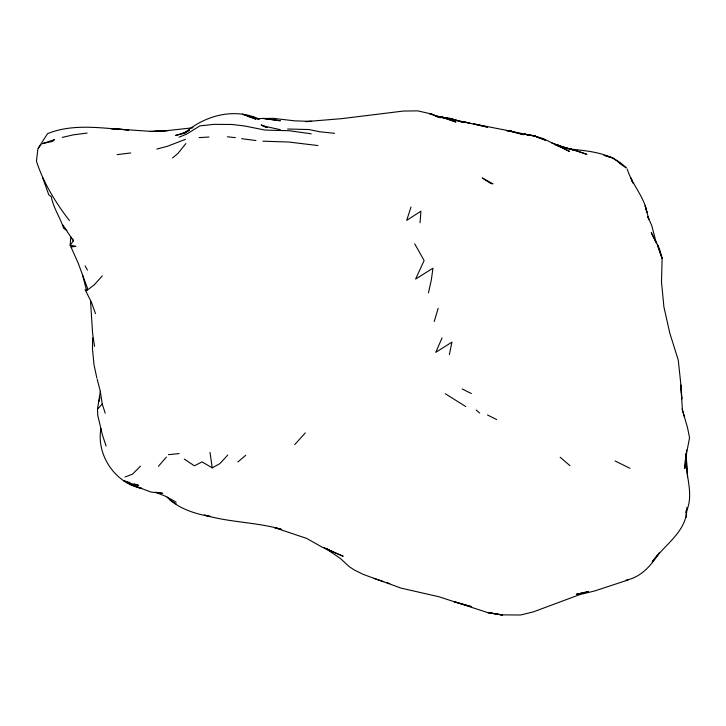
<?xml version="1.0" encoding="UTF-8"?>
<svg xmlns="http://www.w3.org/2000/svg" width="726" height="726" viewBox="0 0 726 726"><rect width="100%" height="100%" fill="white"/><g stroke="black" fill="none" stroke-linecap="round" stroke-linejoin="round"><path stroke-width="1.09" d="M90.496 300.628L92.647 333.724L94.561 346.42M92.61 337.88L92.474 349.088L94.053 365.06L96.876 378.092M685.19 460.293L684.809 468.515L686.46 453.913L689.546 437.687L687.513 427.623L682.386 409.773L680.843 385.089L681.787 398.955L681.251 388.101L678.265 360.178L669.789 333.034L663.9 306.871L661.495 282.033L662.13 258.556L657.375 244.58L651.249 232.601L656.304 243.001L651.685 225.359L647.692 216.511L648.853 219.188L645.151 205.821L646.966 212.582C644.207 196.592 631.956 184.431 627.2 169.031M659.353 552.985L652.238 561.788C664.517 544.745 687.595 531.078 686.823 507.628M420.045 222.764L420.917 211.166L406.696 220.386L411.016 206.974M70.83 236.785L70.177 245.234L78.09 262.876L87.537 288.331L86.612 290.672L82.601 275.19M686.442 452.244L686.624 450.02M100.941 428.549C96.122 454.884 115.135 483.325 141.715 488.38L130.09 484.26L151.026 492.056L162.733 493.353L155.546 492.237L165.918 496.439L176.173 502.147M685.689 455.864L685.943 453.641M106.078 446.027L102.43 434.928L97.783 415.481L97.484 409.128L100.324 391.368L97.202 379.29M686.36 517.248L686.17 510.423M449.349 354.624L451.944 342.118L435.763 352.364L442.043 337.917M428.422 292.859L431.289 280.218L432.968 268.193L415.599 279.074L424.12 260.543L414.727 243.836M98.872 401.596L99.952 397.385M434.257 321.473L438.168 308.278M685.861 512.402C694.973 494.324 684.554 474.568 686.17 455.574L686.787 469.096M38.206 148.186L47.58 133.629C73.453 123.175 101.84 128.293 128.774 129.945L110.897 128.62L152.723 131.506L168.114 130.517L150.055 131.497L163.051 131.07M41.046 144.547L37.933 148.803L36.427 161.099C43.433 182.907 55.548 202.454 69.387 220.55M72.727 238.818L73.38 240.896L70.177 245.234L75.967 246.295L71.302 246.976M658.999 553.194C651.177 565.445 641.149 577.243 626.066 580.156M185.892 143.53L177.834 153.54L172.534 157.941M158.413 466.283L166.417 457.09M305.283 432.914L294.674 444.675M102.33 275.835L94.353 284.737L86.612 290.672M227.782 455.02L219.833 463.687L212.228 467.853L201.991 461.89L194.414 465.829L184.241 459.077M97.484 409.128L102.239 404.055L100.324 391.368M140.454 466.174L132.549 474.142L125.044 477M237.946 461.954L245.751 455.256M189.486 130.226L183.905 133.648C204.16 115.652 233.872 107.339 259.318 119.118L257.249 118.991M189.468 130.108L182.852 133.285L186.056 132.295L175.402 135.508L183.406 133.484M179.122 137.15L186.636 134.119L199.768 125.925L213.771 124.355L232.247 124.491L244.571 125.979L265.117 130.072L289.175 130.734L311.227 133.802M628.135 579.956L594.73 590.946L579.902 594.558L533.265 611.909L520.515 615.004L501.04 614.858L487.591 612.535L438.776 596.718L401.051 588.105L363.336 574.438L354.125 569.874L349.215 566.643L340.258 558.358L324.195 547.495M185.466 139.338L167.47 146.253L156.798 149.084M62.264 137.414L73.498 134.809L87.084 133.085M130.716 152.941L117.086 154.647M160.773 131.324L193.043 127.758M168.45 454.657L179.177 453.596M305.365 121.641L341.547 118.665L403.357 111.06L417.759 110.869L431.807 114.064M199.078 137.622L208.979 137.032M306.408 121.605L311.645 121.405L294.556 120.843L273.511 118.365L254.998 118.61M287.632 129.01L309.004 129.555L319.676 131.769L334.613 133.312M262.857 141.18L288.857 142.042L317.934 145.554M227.329 136.797L235.36 137.631M241.613 138.684L255.942 140.545M506.312 130.553L511.939 131.379L523.546 134.673L508.427 130.834L535.243 136.207L545.507 140.209L532.893 135.499L524.753 134.265L535.243 136.207L532.893 135.499L543.347 138.666L569.538 151.471L557.005 144.683L551.787 143.022M524.372 134.256L529.508 134.954L524.698 134.256M506.512 130.626L511.939 131.379L473.434 123.837L487.545 127.132L463.678 121.868M247.775 116.396L254.118 117.503L248.836 116.26M463.914 121.941L470.049 123.22L439.52 116.686L452.607 119.028L463.742 122.576L449.04 118.284L452.607 119.028L436.38 116.305L445.601 118.338L456.01 122.041L439.611 116.45L445.601 118.338L429.883 114.091M262.63 125.816L280.309 129.655M566.589 148.158L576.154 150.581L586.871 154.348L570.799 149.084C590.329 151.235 611.673 152.959 626.266 167.924L619.36 163.268M566.625 148.295L576.154 150.581L554.864 144.674M204.278 515.015C229.47 522.484 255.87 522.048 281.08 529.218L274.673 527.666L306.653 538.411L322.471 547.322L343.171 556.279L325.793 548.638L332.789 552.241L326.428 548.457M205.022 515.215L210.576 516.576C196.211 514.081 181.355 509.543 170.075 500.005L167.098 497.156M604.032 155.527L612.753 157.814L620.14 163.332M606.791 156.19L612.753 157.814M556.878 145.372L567.405 148.494L557.005 144.683L563.993 148.322L557.849 145.862M435.201 116.096L440.491 117.721L430.554 113.546M386.786 582.624L389.844 583.577M129.954 482.636L123.52 480.594L128.021 482.817L138.53 485.376L134.237 484.006M373.772 578.35L383.745 581.653M263.674 126.251L266.778 127.576M267.114 127.558L261.242 124.89L264.237 126.451M629.959 468.288L615.085 460.983M487.509 414.991L496.666 419.583M462.163 388.964L471.365 393.537M445.328 393.737L465.738 406.551M170.075 500.005L176.436 504.116M66.892 230.596L63.552 228.173C60.222 217.473 53.297 207.963 51.292 196.637L48.787 194.849L42.607 177.561M569.974 465.684L560.154 457.235M476.165 410.027L479.677 413.003M73.38 240.896L62.872 224.951M85.123 265.897L87.465 270.163M85.096 289.61L91.53 302.506L95.505 313.668M632.954 183.261L631.066 178.133L632.446 182.199M102.239 404.055L105.234 413.194M682.131 409.01L684.536 417.287M210.014 452.425L212.228 467.853M687.567 476.982L686.106 453.623M54.468 139.628L52.526 141.37L42.426 143.639L54.468 139.628M577.043 594.149L576.498 594.285L588.405 591.59L577.043 594.149M266.215 118.81L262.803 118.383L280.372 120.779L266.215 118.81M492.818 183.778L490.567 183.433L482.255 177.924L492.818 183.778M502.537 614.986L487.591 612.535L502.537 614.986M471.083 606.564L454.367 601.79L471.083 606.564M245.497 115.107L242.52 114.2L255.888 119.137L245.497 115.107M659.435 248.836L657.375 244.58L662.13 258.556L659.435 248.836"/></g></svg>
